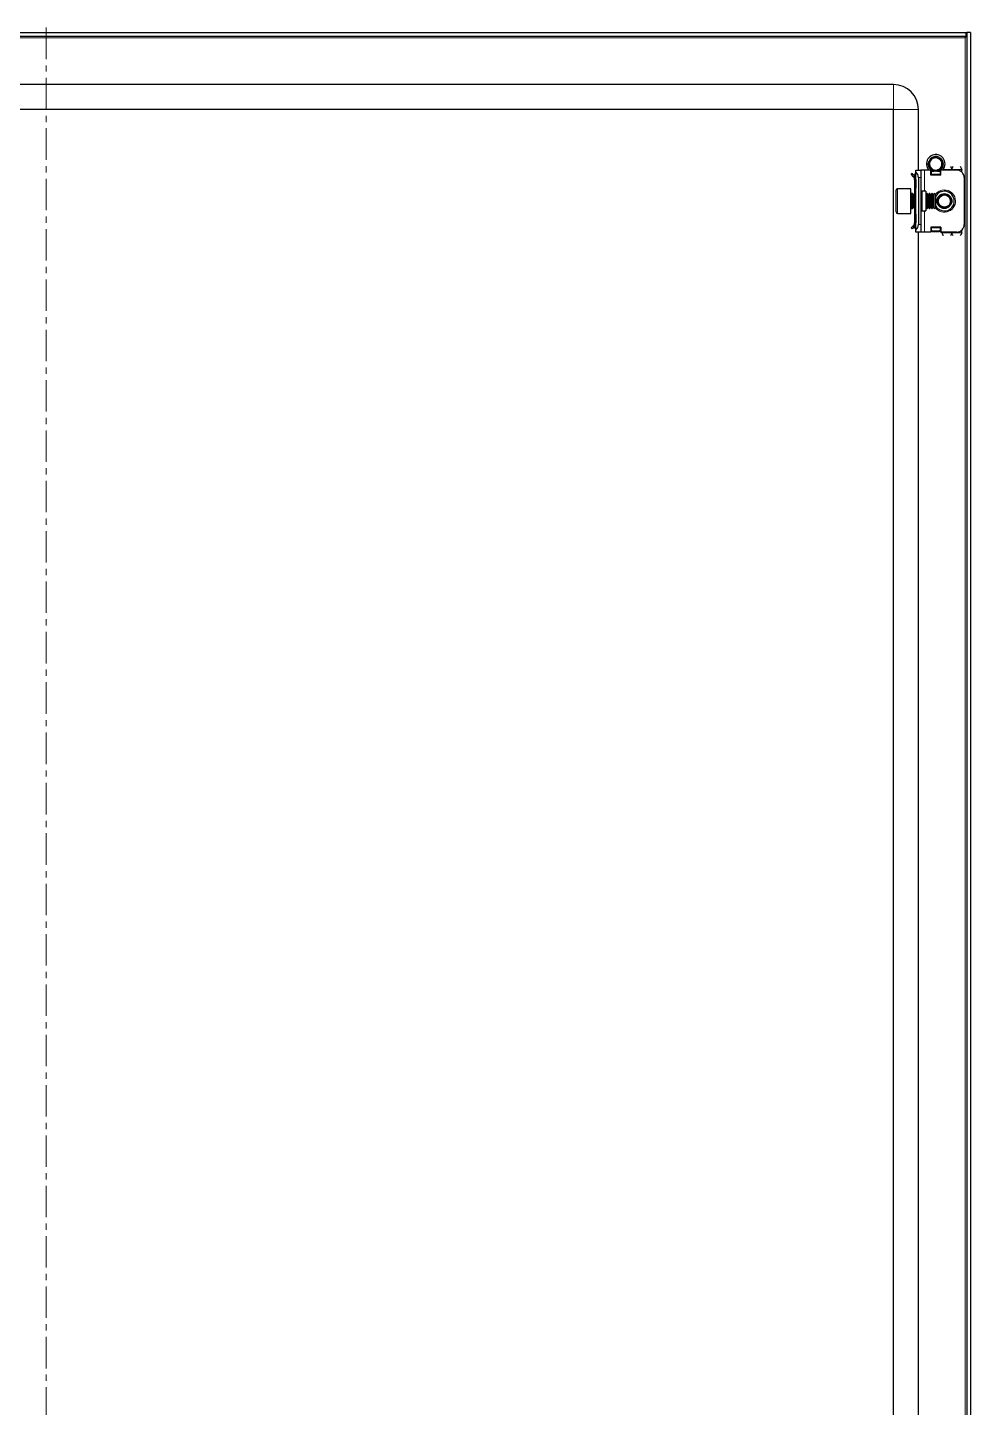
# Model space of a CAD drawing. Header units: millimetres. Extents: x -462 to 1373, y -390 to 999.
# Drawn here: x 992 to 1373, y 316 to 873 of the extents above; entities that cross this region are included whole.
import ezdxf

# ---------------------------------------------------------------- set-up
doc = ezdxf.new("R2010")
doc.units = ezdxf.units.MM
doc.linetypes.add('CENTERX2', pattern=[20.32, 12.7, -2.54, 2.54, -2.54])
doc.layers.add('FORMAT', color=7, linetype='Continuous')

msp = doc.modelspace()

# ---------------------------------------------------------------- linework, layer by layer
at = {"color": 7, "linetype": 'Continuous', "lineweight": 25}
for p, q in [((628.52, 870.6), (1371.12, 870.6)), ((628.52, 869.1), (1371.12, 869.1)), ((1370.96, 869.1), (1370.72, 868.5)), ((1371.12, 869.1), (1371.12, 870.6)), ((1372.82, 870.6), (1371.32, 870.6)), ((1371.32, 870.6), (1371.32, -290.4)), ((1372.82, 870.6), (1372.82, -290.4)), ((1341.82, 849.6), (657.82, 849.6)), ((1341.82, 839.6), (657.82, 839.6)), ((1341.82, -259.4), (1341.82, 839.6)), ((1351.82, 815.1), (1351.82, 839.6)), ((1355.9, 818.3), (1355.98, 818.54)), ((1355.95, 818.49), (1355.94, 818.45)), ((1356.61, 819.63), (1356.58, 819.6)), ((1356.63, 819.65), (1356.91, 819.92)), ((1356.74, 819.77), (1356.71, 819.74)), ((1357.2, 820.12), (1357.4, 820.24)), ((1357.37, 820.23), (1357.33, 820.2)), ((1357.37, 820.16), (1357.33, 820.2)), ((1357.37, 820.23), (1357.6, 820.31)), ((1357.55, 820.32), (1357.51, 820.3)), ((1357.75, 820.4), (1357.7, 820.38)), ((1357.75, 820.4), (1357.97, 820.47)), ((1357.94, 820.47), (1357.89, 820.45)), ((1358.13, 820.52), (1358.08, 820.51)), ((1359.02, 820.59), (1358.27, 820.52)), ((1360.51, 820.08), (1360.47, 820.1)), ((1360.68, 819.95), (1360.64, 819.98)), ((1360.84, 819.82), (1360.8, 819.85)), ((1360.98, 819.68), (1360.95, 819.71)), ((1360.98, 819.68), (1361.1, 819.55)), ((1361.09, 819.56), (1361.08, 819.58)), ((1361.11, 818.47), (1361.28, 818.06)), ((1349.26, 813.74), (1348.9, 813.39)), ((1349.88, 812.41), (1348.9, 813.39)), ((1350.23, 812.76), (1349.26, 813.74)), ((1350.32, 813.1), (1350.32, 812.71)), ((1350.61, 813.81), (1350.82, 814.01)), ((1350.82, 815.1), (1352.82, 815.1)), ((1350.82, 814.34), (1350.82, 815.1)), ((1350.82, 790.86), (1350.82, 814.34)), ((1352.82, 815.1), (1352.82, 812.1)), ((1354.32, 815.1), (1352.82, 815.1)), ((1356.82, 815.1), (1354.32, 815.1)), ((1355.82, 817.69), (1355.85, 817.95)), ((1355.82, 817.49), (1355.84, 817.73)), ((1355.82, 817.69), (1355.82, 817.64)), ((1355.82, 817.49), (1355.82, 817.44)), ((1355.83, 817.9), (1355.83, 817.85)), ((1355.83, 817.29), (1355.84, 817.24)), ((1355.86, 818.11), (1355.85, 818.06)), ((1355.86, 817.1), (1355.87, 817.05)), ((1355.9, 818.3), (1355.89, 818.26)), ((1355.9, 816.92), (1355.91, 816.87)), ((1355.95, 816.74), (1355.96, 816.69)), ((1356, 816.56), (1356.01, 816.55)), ((1356.59, 815.59), (1356.62, 815.56)), ((1356.73, 815.45), (1356.76, 815.42)), ((1356.82, 813.1), (1356.82, 815.1)), ((1357.07, 814.28), (1356.82, 814.43)), ((1360.82, 813.1), (1356.82, 813.1)), ((1356.88, 815.31), (1356.91, 815.28)), ((1357.04, 815.19), (1357.08, 815.16)), ((1357.07, 814.72), (1357.41, 814.96)), ((1357.57, 814.72), (1357.07, 814.37)), ((1357.07, 814.37), (1357.07, 814.72)), ((1357.07, 813.45), (1357.07, 814.37)), ((1357.07, 813.1), (1357.07, 813.45)), ((1357.21, 815.07), (1357.25, 815.04)), ((1357.39, 814.96), (1357.43, 814.94)), ((1357.57, 814.72), (1357.97, 814.72)), ((1357.92, 814.74), (1357.72, 814.84)), ((1357.74, 814.8), (1357.79, 814.78)), ((1357.92, 814.74), (1357.96, 814.72)), ((1358.1, 814.69), (1358.14, 814.68)), ((1359.27, 814.64), (1359.09, 814.61)), ((1359.42, 814.66), (1359.46, 814.67)), ((1359.8, 814.76), (1359.61, 814.72)), ((1359.66, 814.72), (1360.07, 814.72)), ((1360.57, 814.37), (1360.07, 814.72)), ((1360.36, 815.02), (1360.09, 814.9)), ((1360.16, 815.01), (1360.57, 814.72)), ((1360.57, 814.72), (1360.57, 814.37)), ((1360.57, 814.37), (1360.57, 813.45)), ((1360.57, 813.45), (1360.57, 813.1)), ((1360.82, 814.43), (1360.62, 814.31)), ((1360.62, 814.31), (1360.62, 813.1)), ((1360.82, 813.1), (1360.82, 815.1)), ((1367.32, 815.1), (1360.82, 815.1)), ((1361.09, 815.63), (1360.92, 815.51)), ((1361.06, 815.67), (1360.94, 815.48)), ((1361.59, 816.48), (1361.49, 816.3)), ((1361.6, 816.48), (1361.5, 816.3)), ((1361.65, 816.62), (1361.67, 816.66)), ((1361.71, 816.8), (1361.72, 816.85)), ((1361.81, 817.4), (1361.75, 817.09)), ((1361.76, 816.99), (1361.77, 817.04)), ((1361.79, 817.2), (1361.8, 817.25)), ((1361.81, 817.4), (1361.82, 817.45)), ((1361.82, 817.6), (1361.82, 817.6)), ((1369.32, 814.34), (1369.32, 815.35)), ((1348.82, 807.6), (1343.42, 807.6)), ((1348.82, 797.6), (1348.82, 807.6)), ((1349.88, 812.41), (1350.23, 812.76)), ((1350.32, 811.35), (1350.82, 811.35)), ((1350.32, 811.35), (1350.32, 807.85)), ((1350.82, 807.85), (1350.32, 807.85)), ((1350.32, 807.85), (1350.32, 805.6)), ((1350.82, 811.35), (1350.82, 807.85)), ((1351.82, 812.1), (1351.82, 793.1)), ((1352.82, 812.1), (1352.82, 793.1)), ((1370.32, 812.1), (1370.32, 793.1)), ((1342.82, 798.2), (1342.82, 807)), ((1349.43, 805.6), (1349.07, 805.6)), ((1349.82, 805.05), (1349.43, 805.6)), ((1349.43, 805.13), (1349.43, 805.6)), ((1349.43, 799.6), (1349.43, 805.13)), ((1350.21, 805.6), (1349.82, 805.05)), ((1349.82, 804.66), (1349.82, 805.05)), ((1349.82, 800.15), (1349.82, 804.66)), ((1350.43, 805.6), (1350.21, 805.6)), ((1350.21, 805.13), (1350.21, 805.6)), ((1350.21, 799.6), (1350.21, 805.13)), ((1350.82, 805.05), (1350.43, 805.6)), ((1350.43, 805.13), (1350.43, 805.6)), ((1350.43, 799.6), (1350.43, 805.13)), ((1354.82, 806.6), (1353.32, 806.6)), ((1354.82, 806.6), (1354.82, 798.6)), ((1355.21, 805.6), (1354.82, 805.05)), ((1355.43, 805.6), (1355.21, 805.6)), ((1355.21, 805.13), (1355.21, 805.6)), ((1355.21, 799.6), (1355.21, 805.13)), ((1355.82, 805.05), (1355.43, 805.6)), ((1355.43, 805.13), (1355.43, 805.6)), ((1355.43, 799.6), (1355.43, 805.13)), ((1356.21, 805.6), (1355.82, 805.05)), ((1355.82, 804.66), (1355.82, 805.05)), ((1355.82, 800.15), (1355.82, 804.66)), ((1356.43, 805.6), (1356.21, 805.6)), ((1356.21, 805.13), (1356.21, 805.6)), ((1356.21, 799.6), (1356.21, 805.13)), ((1356.82, 805.05), (1356.43, 805.6)), ((1356.43, 805.13), (1356.43, 805.6)), ((1356.43, 799.6), (1356.43, 805.13)), ((1357.21, 805.6), (1356.82, 805.05)), ((1356.82, 804.66), (1356.82, 805.05)), ((1356.82, 800.15), (1356.82, 804.66)), ((1357.43, 805.6), (1357.21, 805.6)), ((1357.21, 805.13), (1357.21, 805.6)), ((1357.21, 799.6), (1357.21, 805.13)), ((1357.82, 805.05), (1357.43, 805.6)), ((1357.43, 805.13), (1357.43, 805.6)), ((1357.43, 799.6), (1357.43, 805.13)), ((1358.21, 805.6), (1357.82, 805.05)), ((1357.82, 804.66), (1357.82, 805.05)), ((1357.82, 800.15), (1357.82, 804.66)), ((1358.26, 805.6), (1358.21, 805.6)), ((1358.21, 805.13), (1358.21, 805.6)), ((1358.21, 799.6), (1358.21, 805.13)), ((1358.82, 805.05), (1358.26, 805.6)), ((1358.26, 799.6), (1358.26, 805.6)), ((1358.82, 800.15), (1358.82, 805.05)), ((1343.42, 797.6), (1348.82, 797.6)), ((1349.07, 799.6), (1349.43, 799.6)), ((1349.43, 799.6), (1349.82, 800.15)), ((1349.82, 800.15), (1350.21, 799.6)), ((1350.21, 799.6), (1350.43, 799.6)), ((1350.32, 799.6), (1350.32, 797.35)), ((1350.32, 797.35), (1350.82, 797.35)), ((1350.32, 797.35), (1350.32, 793.85)), ((1350.43, 799.6), (1350.82, 800.15)), ((1350.82, 797.35), (1350.82, 793.85)), ((1353.32, 798.6), (1354.82, 798.6)), ((1354.82, 800.15), (1355.21, 799.6)), ((1355.21, 799.6), (1355.43, 799.6)), ((1355.43, 799.6), (1355.82, 800.15)), ((1355.82, 800.15), (1356.21, 799.6)), ((1356.21, 799.6), (1356.43, 799.6)), ((1356.43, 799.6), (1356.82, 800.15)), ((1356.82, 800.15), (1357.21, 799.6)), ((1357.21, 799.6), (1357.43, 799.6)), ((1357.43, 799.6), (1357.82, 800.15)), ((1357.82, 800.15), (1358.21, 799.6)), ((1358.21, 799.6), (1358.26, 799.6)), ((1358.26, 799.6), (1358.82, 800.15)), ((1349.88, 792.79), (1348.9, 791.81)), ((1349.26, 791.46), (1348.9, 791.81)), ((1350.23, 792.44), (1349.26, 791.46)), ((1349.88, 792.79), (1350.23, 792.44)), ((1350.32, 793.85), (1350.82, 793.85)), ((1350.32, 792.1), (1350.32, 792.56)), ((1350.82, 791.19), (1350.61, 791.39)), ((1350.82, 790.1), (1350.82, 790.86)), ((1352.82, 793.1), (1352.82, 790.1)), ((1360.82, 792.1), (1356.82, 792.1)), ((1356.82, 792.1), (1356.82, 790.1)), ((1357.07, 791.75), (1357.07, 792.1)), ((1357.07, 790.83), (1357.07, 791.75)), ((1357.07, 790.83), (1357.57, 790.48)), ((1357.07, 790.48), (1357.07, 790.83)), ((1360.07, 790.48), (1360.57, 790.83)), ((1360.57, 792.1), (1360.57, 791.75)), ((1360.57, 791.75), (1360.57, 790.83)), ((1360.57, 790.83), (1360.57, 790.48)), ((1360.62, 792.1), (1360.62, 790.22)), ((1360.82, 792.1), (1360.82, 790.1)), ((1369.32, 789.85), (1369.32, 790.86)), ((1352.82, 790.1), (1350.82, 790.1)), ((1351.82, 302.6), (1351.82, 790.1)), ((1354.32, 790.1), (1352.82, 790.1)), ((1356.82, 790.1), (1354.32, 790.1)), ((1357.57, 790.13), (1357.07, 790.48)), ((1360.07, 790.48), (1357.57, 790.48)), ((1357.57, 790.48), (1357.57, 790.13)), ((1360.07, 790.13), (1357.57, 790.13)), ((1360.07, 790.13), (1360.07, 790.48)), ((1360.57, 790.48), (1360.07, 790.13)), ((1360.62, 790.22), (1360.82, 790.22)), ((1367.32, 790.1), (1360.82, 790.1)), ((1361.32, 789.85), (1361.32, 790.1))]:
    msp.add_line(p, q, dxfattribs=at)
at = {"color": 8, "linetype": 'Continuous', "lineweight": 18}
for p, q in [((628.92, 868.5), (1370.72, 868.5)), ((1370.72, 868.5), (1370.72, -288.3)), ((1341.82, 839.6), (1341.82, 849.6)), ((1341.82, 839.6), (1351.82, 839.6)), ((1350.82, 813.1), (1350.32, 813.1)), ((1350.82, 813.6), (1350.61, 813.81)), ((1354.32, 815.1), (1354.32, 806.6)), ((1360.57, 813.45), (1357.07, 813.45)), ((1361.82, 815.35), (1365.32, 815.35)), ((1369.32, 815.35), (1365.32, 815.35)), ((1343.42, 807.6), (1343.42, 797.6)), ((1352.82, 812.1), (1351.82, 812.1)), ((1349.07, 805.6), (1349.07, 800.98)), ((1353.32, 806.6), (1353.32, 798.6)), ((1349.07, 800.98), (1349.07, 799.6)), ((1354.32, 798.6), (1354.32, 790.1)), ((1350.82, 792.1), (1350.32, 792.1)), ((1350.82, 791.6), (1350.61, 791.39)), ((1351.82, 793.1), (1352.82, 793.1)), ((1357.07, 791.75), (1360.57, 791.75)), ((1365.32, 789.85), (1361.32, 789.85)), ((1369.32, 789.85), (1365.32, 789.85))]:
    msp.add_line(p, q, dxfattribs=at)
at = {"color": 7, "linetype": 'Continuous', "lineweight": 25}
for radius in [3, 2.76, 2.45]:
    msp.add_circle((1362.32, 802.6), radius, dxfattribs=at)
for centre, radius, start, end in [((1341.82, 839.6), 10, 0, 90), ((1358.82, 817.6), 3.75, 0, 221.8103), ((1358.82, 817.6), 2.5, 108.5944, 168.5944), ((1358.82, 817.6), 2.5, 75.8881, 108.5944), ((1358.82, 817.6), 3, 59.9286, 86.2193), ((1358.82, 817.6), 3, 360, 40.7437), ((1351.32, 813.1), 1, 135, 180), ((1348.82, 812.1), 3, 360, 48.1897), ((1358.82, 817.6), 2.5, 168.5944, 228.5944), ((1358.82, 817.6), 2.5, 228.5944, 288.5944), ((1358.82, 817.6), 2.5, 288.5944, 348.5944), ((1358.82, 817.6), 2.5, 348.5944, 10.5165), ((1358.82, 817.6), 3.75, 318.1897, 0), ((1367.32, 812.1), 3, 360, 90), ((1343.42, 807), 0.6, 90, 180), ((1349.07, 805.85), 0.25, 180, 270), ((1353.32, 807.1), 0.5, 180, 270), ((1362.32, 802.6), 4, 270, 151.045), ((1343.42, 798.2), 0.6, 180, 270), ((1349.07, 799.35), 0.25, 90, 180), ((1353.32, 798.1), 0.5, 90, 180), ((1362.32, 802.6), 4, 208.955, 270), ((1351.32, 792.1), 1, 180, 225), ((1348.82, 793.1), 3, 311.8103, 360), ((1367.32, 793.1), 3, 270, 360)]:
    msp.add_arc(centre, radius, start, end, dxfattribs=at)
at = {"color": 8, "linetype": 'Continuous', "lineweight": 18}
for start, end in [(215.4622, 90), (90, 144.5378)]:
    msp.add_arc((1362.32, 802.6), 4.5, start, end, dxfattribs=at)
at = {"color": 7, "linetype": 'Continuous', "lineweight": 25}
msp.add_open_spline([(1370.72, 868.5), (1370.75, 868.58), (1370.82, 868.74), (1370.92, 868.93), (1371.02, 869.07), (1371.09, 869.09), (1371.12, 869.1)], degree=3, dxfattribs=at)
for points, knots in [([(1371.32, 870.6), (1371.31, 870.42), (1371.28, 870.06), (1371.2, 869.68), (1371.12, 869.49), (1371.12, 869.48)], [0, 0, 0, 0, 0.48755, 0.9750699, 1, 1, 1, 1]), ([(1355.95, 818.49), (1355.98, 818.49), (1356.04, 818.49), (1356.13, 818.47), (1356.2, 818.43), (1356.26, 818.38), (1356.32, 818.33), (1356.35, 818.26), (1356.38, 818.22), (1356.38, 818.19), (1356.38, 818.19)], [0, 0, 0, 0, 0.159812, 0.318711, 0.470648, 0.614013, 0.748131, 0.873387, 0.991083, 1, 1, 1, 1]), ([(1357.36, 820.15), (1357.28, 820.1), (1356.93, 819.87), (1356.44, 819.37), (1356.22, 818.81), (1356.12, 818.57)], [0, 0, 0, 0, 0.128781, 0.613629, 1, 1, 1, 1]), ([(1356.12, 818.57), (1356.12, 818.57), (1356.15, 818.56), (1356.2, 818.53), (1356.27, 818.48), (1356.31, 818.43), (1356.35, 818.35), (1356.38, 818.25), (1356.38, 818.15), (1356.37, 818.1), (1356.37, 818.09)], [0, 0, 0, 0, 0.022761, 0.192243, 0.346896, 0.477535, 0.588677, 0.783334, 0.968624, 1, 1, 1, 1]), ([(1356.39, 818.17), (1356.38, 818.2), (1356.37, 818.26), (1356.33, 818.35), (1356.28, 818.42), (1356.22, 818.49), (1356.17, 818.54), (1356.13, 818.56), (1356.12, 818.57)], [0, 0, 0, 0, 0.182737, 0.363423, 0.543947, 0.724373, 0.904747, 1, 1, 1, 1]), ([(1358.02, 819.97), (1358.01, 819.97), (1357.96, 819.95), (1357.88, 819.94), (1357.79, 819.94), (1357.7, 819.95), (1357.61, 819.98), (1357.53, 820.01), (1357.45, 820.06), (1357.39, 820.11), (1357.37, 820.14), (1357.36, 820.15)], [0, 0, 0, 0, 0.0429601, 0.1733, 0.2742626, 0.4010814, 0.5277159, 0.6542588, 0.7807587, 0.9368521, 1, 1, 1, 1]), ([(1357.37, 820.23), (1357.4, 820.21), (1357.46, 820.17), (1357.53, 820.1), (1357.57, 820.04), (1357.59, 820), (1357.59, 819.99)], [0, 0, 0, 0, 0.319514, 0.608493, 0.891527, 1, 1, 1, 1]), ([(1357.66, 819.96), (1357.66, 819.96), (1357.66, 820), (1357.65, 820.07), (1357.62, 820.16), (1357.57, 820.24), (1357.53, 820.28), (1357.51, 820.3)], [0, 0, 0, 0, 0.00279, 0.269575, 0.536371, 0.765499, 1, 1, 1, 1]), ([(1357.55, 820.32), (1357.58, 820.3), (1357.64, 820.26), (1357.7, 820.18), (1357.74, 820.1), (1357.77, 820.02), (1357.77, 819.97), (1357.77, 819.94)], [0, 0, 0, 0, 0.234253, 0.442787, 0.646465, 0.841043, 1, 1, 1, 1]), ([(1357.81, 819.94), (1357.81, 819.97), (1357.82, 820.03), (1357.81, 820.13), (1357.79, 820.22), (1357.75, 820.31), (1357.72, 820.36), (1357.7, 820.38)], [0, 0, 0, 0, 0.181695, 0.396783, 0.61186, 0.803681, 1, 1, 1, 1]), ([(1357.75, 820.4), (1357.77, 820.38), (1357.82, 820.33), (1357.87, 820.25), (1357.9, 820.16), (1357.92, 820.08), (1357.92, 820.01), (1357.91, 819.96), (1357.91, 819.95)], [0, 0, 0, 0, 0.208724, 0.39105, 0.568219, 0.73683, 0.894853, 1, 1, 1, 1]), ([(1357.93, 819.95), (1357.93, 819.96), (1357.95, 820), (1357.96, 820.07), (1357.97, 820.17), (1357.96, 820.27), (1357.94, 820.37), (1357.91, 820.42), (1357.89, 820.45)], [0, 0, 0, 0, 0.0433877, 0.2328804, 0.4222739, 0.6116319, 0.8032794, 1, 1, 1, 1]), ([(1357.94, 820.47), (1357.96, 820.44), (1358, 820.39), (1358.04, 820.3), (1358.06, 820.22), (1358.06, 820.13), (1358.05, 820.06), (1358.03, 820), (1358.02, 819.98), (1358.01, 819.97)], [0, 0, 0, 0, 0.1984834, 0.3677124, 0.531083, 0.6857782, 0.8305034, 0.9651518, 1, 1, 1, 1]), ([(1358.27, 820.52), (1358.28, 820.51), (1358.3, 820.46), (1358.32, 820.39), (1358.32, 820.3), (1358.3, 820.23), (1358.26, 820.15), (1358.2, 820.07), (1358.11, 820), (1358.05, 819.98), (1358.02, 819.97)], [0, 0, 0, 0, 0.098631, 0.238541, 0.378532, 0.49895, 0.601027, 0.777401, 0.9101, 1, 1, 1, 1]), ([(1358.04, 819.99), (1358.05, 820.01), (1358.08, 820.06), (1358.11, 820.15), (1358.13, 820.25), (1358.13, 820.37), (1358.1, 820.46), (1358.08, 820.51)], [0, 0, 0, 0, 0.13286, 0.29106, 0.491007, 0.69089, 1, 1, 1, 1]), ([(1358.13, 820.52), (1358.14, 820.49), (1358.17, 820.44), (1358.2, 820.36), (1358.2, 820.27), (1358.2, 820.2), (1358.17, 820.1), (1358.13, 820.04), (1358.1, 820.01)], [0, 0, 0, 0, 0.16279, 0.324686, 0.479688, 0.626058, 0.76302, 1, 1, 1, 1]), ([(1358.12, 820.02), (1358.13, 820.02), (1358.16, 820.05), (1358.19, 820.11), (1358.23, 820.19), (1358.26, 820.28), (1358.28, 820.37), (1358.28, 820.46), (1358.27, 820.5), (1358.27, 820.52)], [0, 0, 0, 0, 0.036757, 0.196192, 0.355485, 0.51469, 0.719746, 0.882005, 1, 1, 1, 1]), ([(1359.43, 820.02), (1359.71, 819.97), (1360.01, 819.92), (1360.28, 819.79), (1360.28, 819.79)], [0, 0, 0, 0, 0.9656715, 1, 1, 1, 1]), ([(1359.43, 820.02), (1359.52, 819.99), (1359.66, 819.93), (1359.79, 819.86), (1359.83, 819.83)], [0, 0, 0, 0, 0.681733, 1, 1, 1, 1]), ([(1359.83, 819.83), (1359.9, 819.8), (1360.22, 819.64), (1360.73, 819.22), (1360.98, 818.72), (1361.11, 818.47)], [0, 0, 0, 0, 0.130652, 0.560007, 1, 1, 1, 1]), ([(1360.28, 819.79), (1360.28, 819.8), (1360.27, 819.85), (1360.26, 819.92), (1360.26, 820.01), (1360.28, 820.11), (1360.31, 820.17), (1360.32, 820.2)], [0, 0, 0, 0, 0.113604, 0.31095, 0.508229, 0.75166, 1, 1, 1, 1]), ([(1360.34, 820.19), (1360.34, 820.15), (1360.34, 820.08), (1360.31, 819.98), (1360.28, 819.92), (1360.27, 819.9), (1360.27, 819.9)], [0, 0, 0, 0, 0.3571393, 0.6809788, 0.9981828, 1, 1, 1, 1]), ([(1360.28, 819.81), (1360.3, 819.83), (1360.35, 819.87), (1360.4, 819.94), (1360.45, 820.02), (1360.46, 820.07), (1360.47, 820.1)], [0, 0, 0, 0, 0.2282538, 0.5103507, 0.7523188, 1, 1, 1, 1]), ([(1360.89, 819.38), (1360.87, 819.38), (1360.83, 819.37), (1360.74, 819.36), (1360.64, 819.37), (1360.55, 819.41), (1360.47, 819.46), (1360.39, 819.55), (1360.32, 819.66), (1360.29, 819.75), (1360.28, 819.79)], [0, 0, 0, 0, 0.073646, 0.169563, 0.351373, 0.438893, 0.519676, 0.682906, 0.8512, 1, 1, 1, 1]), ([(1360.51, 820.08), (1360.51, 820.04), (1360.5, 819.97), (1360.47, 819.88), (1360.42, 819.8), (1360.37, 819.74), (1360.33, 819.71), (1360.31, 819.7)], [0, 0, 0, 0, 0.240212, 0.454711, 0.664287, 0.864517, 1, 1, 1, 1]), ([(1360.33, 819.66), (1360.35, 819.67), (1360.41, 819.7), (1360.49, 819.76), (1360.55, 819.82), (1360.61, 819.9), (1360.63, 819.96), (1360.64, 819.98)], [0, 0, 0, 0, 0.172104, 0.391099, 0.610089, 0.802801, 1, 1, 1, 1]), ([(1360.68, 819.95), (1360.67, 819.92), (1360.66, 819.85), (1360.61, 819.76), (1360.56, 819.69), (1360.5, 819.64), (1360.44, 819.6), (1360.39, 819.59), (1360.37, 819.58)], [0, 0, 0, 0, 0.209239, 0.392702, 0.571062, 0.740844, 0.899958, 1, 1, 1, 1]), ([(1360.39, 819.56), (1360.4, 819.56), (1360.44, 819.57), (1360.52, 819.59), (1360.61, 819.64), (1360.68, 819.7), (1360.75, 819.77), (1360.78, 819.82), (1360.8, 819.85)], [0, 0, 0, 0, 0.0505, 0.241124, 0.431653, 0.622154, 0.808692, 1, 1, 1, 1]), ([(1360.84, 819.82), (1360.82, 819.79), (1360.8, 819.72), (1360.75, 819.65), (1360.69, 819.58), (1360.62, 819.54), (1360.54, 819.51), (1360.49, 819.49), (1360.45, 819.49), (1360.45, 819.49)], [0, 0, 0, 0, 0.198035, 0.367663, 0.531495, 0.686664, 0.831818, 0.981917, 1, 1, 1, 1]), ([(1360.46, 819.48), (1360.47, 819.48), (1360.5, 819.48), (1360.57, 819.49), (1360.66, 819.51), (1360.74, 819.54), (1360.81, 819.58), (1360.89, 819.64), (1360.93, 819.69), (1360.95, 819.71)], [0, 0, 0, 0, 0.018281, 0.175639, 0.332896, 0.490097, 0.647274, 0.821632, 1, 1, 1, 1]), ([(1360.98, 819.68), (1360.96, 819.66), (1360.94, 819.6), (1360.88, 819.54), (1360.81, 819.49), (1360.74, 819.45), (1360.66, 819.43), (1360.59, 819.42), (1360.54, 819.43), (1360.51, 819.44)], [0, 0, 0, 0, 0.159446, 0.318034, 0.469983, 0.61348, 0.747649, 0.872856, 1, 1, 1, 1]), ([(1360.53, 819.43), (1360.56, 819.42), (1360.62, 819.41), (1360.7, 819.41), (1360.78, 819.42), (1360.86, 819.44), (1360.97, 819.49), (1361.04, 819.54), (1361.08, 819.58)], [0, 0, 0, 0, 0.149407, 0.278563, 0.407661, 0.536722, 0.727045, 1, 1, 1, 1]), ([(1361.09, 819.56), (1361.08, 819.53), (1361.04, 819.49), (1360.98, 819.43), (1360.92, 819.4), (1360.89, 819.38), (1360.89, 819.38)], [0, 0, 0, 0, 0.315056, 0.630194, 0.945514, 1, 1, 1, 1]), ([(1360.89, 819.38), (1360.91, 819.36), (1361.16, 819.14), (1361.5, 818.68), (1361.75, 818.07), (1361.8, 817.72), (1361.82, 817.6)], [0, 0, 0, 0, 0.050685, 0.485619, 0.826643, 1, 1, 1, 1]), ([(1355.82, 817.69), (1355.85, 817.71), (1355.91, 817.74), (1356.01, 817.76), (1356.1, 817.77), (1356.15, 817.76), (1356.17, 817.76)], [0, 0, 0, 0, 0.293779, 0.558982, 0.818494, 1, 1, 1, 1]), ([(1356.04, 817.67), (1356.03, 817.67), (1355.98, 817.68), (1355.9, 817.67), (1355.85, 817.65), (1355.82, 817.64)], [0, 0, 0, 0, 0.236131, 0.613435, 1, 1, 1, 1]), ([(1356.59, 815.59), (1356.47, 815.74), (1356.19, 816.09), (1355.9, 816.75), (1355.85, 817.26), (1355.82, 817.51)], [0, 0, 0, 0, 0.274163, 0.639603, 1, 1, 1, 1]), ([(1355.83, 817.9), (1355.87, 817.91), (1355.93, 817.94), (1356.03, 817.95), (1356.12, 817.95), (1356.2, 817.93), (1356.26, 817.91), (1356.28, 817.89), (1356.28, 817.89)], [0, 0, 0, 0, 0.227908, 0.430276, 0.627707, 0.816134, 0.99284, 1, 1, 1, 1]), ([(1356.21, 817.8), (1356.21, 817.8), (1356.17, 817.83), (1356.1, 817.85), (1356.01, 817.87), (1355.92, 817.87), (1355.86, 817.86), (1355.83, 817.85)], [0, 0, 0, 0, 0.050156, 0.304513, 0.55888, 0.776903, 1, 1, 1, 1]), ([(1355.93, 816.86), (1355.91, 816.9), (1355.85, 817.05), (1355.84, 817.21), (1355.83, 817.33)], [0, 0, 0, 0, 0.28291, 1, 1, 1, 1]), ([(1356.3, 817.92), (1356.27, 817.94), (1356.22, 817.98), (1356.13, 818.02), (1356.04, 818.05), (1355.94, 818.06), (1355.88, 818.06), (1355.85, 818.06)], [0, 0, 0, 0, 0.19243, 0.403622, 0.614801, 0.805152, 1, 1, 1, 1]), ([(1355.86, 818.11), (1355.9, 818.11), (1355.96, 818.13), (1356.06, 818.13), (1356.15, 818.12), (1356.22, 818.09), (1356.29, 818.05), (1356.32, 818.02), (1356.34, 818)], [0, 0, 0, 0, 0.205811, 0.38496, 0.558827, 0.724121, 0.878934, 1, 1, 1, 1]), ([(1356.32, 818.05), (1356.3, 818.07), (1356.26, 818.12), (1356.18, 818.18), (1356.09, 818.22), (1355.99, 818.25), (1355.93, 818.26), (1355.89, 818.26)], [0, 0, 0, 0, 0.183111, 0.381533, 0.579913, 0.787111, 1, 1, 1, 1]), ([(1355.9, 818.3), (1355.94, 818.31), (1356, 818.32), (1356.1, 818.3), (1356.18, 818.28), (1356.25, 818.24), (1356.31, 818.19), (1356.34, 818.15), (1356.35, 818.13)], [0, 0, 0, 0, 0.207037, 0.38272, 0.55212, 0.712365, 0.86221, 1, 1, 1, 1]), ([(1356.36, 818.14), (1356.35, 818.16), (1356.33, 818.2), (1356.27, 818.27), (1356.2, 818.34), (1356.12, 818.39), (1356.03, 818.43), (1355.97, 818.44), (1355.94, 818.45)], [0, 0, 0, 0, 0.112687, 0.266978, 0.464332, 0.661607, 0.829157, 1, 1, 1, 1]), ([(1356.13, 816.3), (1356.11, 816.33), (1356.02, 816.47), (1355.97, 816.63), (1355.94, 816.76)], [0, 0, 0, 0, 0.192577, 1, 1, 1, 1]), ([(1356.37, 818.09), (1356.36, 818.07), (1356.34, 817.99), (1356.29, 817.89), (1356.22, 817.8), (1356.15, 817.74), (1356.08, 817.69), (1356.03, 817.66), (1355.99, 817.64), (1355.98, 817.64)], [0, 0, 0, 0, 0.125166, 0.336769, 0.488675, 0.640371, 0.791962, 0.943503, 1, 1, 1, 1]), ([(1355.98, 817.64), (1355.99, 817.57), (1356, 817.17), (1356.18, 816.5), (1356.55, 816.03), (1356.72, 815.8)], [0, 0, 0, 0, 0.108003, 0.585763, 1, 1, 1, 1]), ([(1356.51, 815.72), (1356.47, 815.76), (1356.33, 815.89), (1356.24, 816.07), (1356.17, 816.19)], [0, 0, 0, 0, 0.288707, 1, 1, 1, 1]), ([(1356.59, 815.59), (1356.61, 815.61), (1356.64, 815.66), (1356.71, 815.72), (1356.78, 815.76), (1356.85, 815.79), (1356.92, 815.81), (1356.99, 815.81), (1357.02, 815.8), (1357.04, 815.79)], [0, 0, 0, 0, 0.169226, 0.337427, 0.497935, 0.649179, 0.790582, 0.922688, 1, 1, 1, 1]), ([(1357.19, 815.74), (1357.17, 815.75), (1357.13, 815.76), (1357.03, 815.76), (1356.91, 815.74), (1356.8, 815.7), (1356.71, 815.64), (1356.65, 815.59), (1356.62, 815.56)], [0, 0, 0, 0, 0.0626043, 0.195119, 0.4619789, 0.6215739, 0.781143, 1, 1, 1, 1]), ([(1356.72, 815.8), (1356.72, 815.81), (1356.75, 815.82), (1356.8, 815.84), (1356.89, 815.85), (1356.99, 815.83), (1357.09, 815.78), (1357.14, 815.74), (1357.17, 815.73)], [0, 0, 0, 0, 0.0458661, 0.2307436, 0.3874614, 0.6582461, 0.861978, 1, 1, 1, 1]), ([(1357.08, 815.79), (1357.05, 815.8), (1356.99, 815.82), (1356.9, 815.83), (1356.8, 815.82), (1356.75, 815.81), (1356.72, 815.8)], [0, 0, 0, 0, 0.2517951, 0.502165, 0.752314, 1, 1, 1, 1]), ([(1356.73, 815.45), (1356.74, 815.48), (1356.77, 815.54), (1356.83, 815.61), (1356.89, 815.67), (1356.97, 815.71), (1357.05, 815.74), (1357.11, 815.74), (1357.15, 815.74)], [0, 0, 0, 0, 0.194636, 0.358964, 0.517123, 0.666522, 0.806184, 1, 1, 1, 1]), ([(1357.18, 815.68), (1357.14, 815.67), (1357.08, 815.66), (1356.98, 815.62), (1356.9, 815.57), (1356.82, 815.5), (1356.78, 815.45), (1356.76, 815.42)], [0, 0, 0, 0, 0.190996, 0.383798, 0.576553, 0.78528, 1, 1, 1, 1]), ([(1356.88, 815.31), (1356.89, 815.35), (1356.91, 815.41), (1356.96, 815.5), (1357.01, 815.56), (1357.08, 815.61), (1357.14, 815.65), (1357.17, 815.65), (1357.19, 815.65)], [0, 0, 0, 0, 0.219212, 0.409339, 0.593597, 0.768568, 0.932394, 1, 1, 1, 1]), ([(1357.28, 815.59), (1357.27, 815.59), (1357.24, 815.59), (1357.18, 815.56), (1357.09, 815.5), (1357.02, 815.44), (1356.96, 815.37), (1356.93, 815.31), (1356.91, 815.28)], [0, 0, 0, 0, 0.002693, 0.20821, 0.413641, 0.619057, 0.807274, 1, 1, 1, 1]), ([(1357.04, 815.19), (1357.04, 815.22), (1357.06, 815.29), (1357.1, 815.38), (1357.15, 815.45), (1357.21, 815.51), (1357.25, 815.55), (1357.29, 815.56), (1357.29, 815.57)], [0, 0, 0, 0, 0.222831, 0.420099, 0.612409, 0.79585, 0.967895, 1, 1, 1, 1]), ([(1357.34, 815.47), (1357.32, 815.46), (1357.28, 815.44), (1357.22, 815.39), (1357.16, 815.32), (1357.11, 815.24), (1357.09, 815.18), (1357.08, 815.16)], [0, 0, 0, 0, 0.084965, 0.329338, 0.573716, 0.784411, 1, 1, 1, 1]), ([(1357.17, 815.73), (1357.17, 815.72), (1357.21, 815.68), (1357.26, 815.62), (1357.31, 815.54), (1357.34, 815.45), (1357.37, 815.36), (1357.37, 815.31), (1357.37, 815.28)], [0, 0, 0, 0, 0.066273, 0.267344, 0.423096, 0.618734, 0.814089, 1, 1, 1, 1]), ([(1357.21, 815.07), (1357.21, 815.1), (1357.22, 815.17), (1357.25, 815.27), (1357.29, 815.35), (1357.33, 815.4), (1357.35, 815.42), (1357.35, 815.42)], [0, 0, 0, 0, 0.275174, 0.522846, 0.765225, 0.99702, 1, 1, 1, 1]), ([(1357.37, 815.28), (1357.35, 815.26), (1357.31, 815.21), (1357.27, 815.13), (1357.26, 815.07), (1357.25, 815.04)], [0, 0, 0, 0, 0.3515094, 0.6718605, 1, 1, 1, 1]), ([(1357.37, 815.28), (1357.43, 815.25), (1357.76, 815.07), (1358.43, 814.89), (1359.05, 814.93), (1359.35, 815), (1359.35, 815)], [0, 0, 0, 0, 0.102158, 0.551599, 0.99962, 1, 1, 1, 1]), ([(1357.45, 815.26), (1357.45, 815.25), (1357.45, 815.22), (1357.44, 815.15), (1357.42, 815.06), (1357.39, 815), (1357.37, 814.97)], [0, 0, 0, 0, 0.058255, 0.305509, 0.64716, 1, 1, 1, 1]), ([(1359.42, 814.66), (1359.39, 814.65), (1359.07, 814.59), (1358.43, 814.58), (1357.77, 814.77), (1357.43, 814.94), (1357.37, 814.97)], [0, 0, 0, 0, 0.044285, 0.46488, 0.894202, 1, 1, 1, 1]), ([(1357.39, 814.96), (1357.39, 815), (1357.39, 815.07), (1357.41, 815.16), (1357.43, 815.22), (1357.45, 815.24)], [0, 0, 0, 0, 0.3714319, 0.710618, 1, 1, 1, 1]), ([(1358.3, 814.66), (1358.26, 814.66), (1358.11, 814.67), (1357.98, 814.72), (1357.88, 814.75)], [0, 0, 0, 0, 0.317385, 1, 1, 1, 1]), ([(1358.98, 814.63), (1358.92, 814.62), (1358.75, 814.59), (1358.58, 814.61), (1358.48, 814.62)], [0, 0, 0, 0, 0.399625, 1, 1, 1, 1]), ([(1359.35, 815), (1359.36, 815.01), (1359.38, 815.06), (1359.44, 815.14), (1359.53, 815.2), (1359.59, 815.22), (1359.62, 815.23)], [0, 0, 0, 0, 0.153621, 0.528305, 0.811762, 1, 1, 1, 1]), ([(1359.49, 815.17), (1359.47, 815.15), (1359.42, 815.11), (1359.38, 815.05), (1359.36, 815.01), (1359.35, 815)], [0, 0, 0, 0, 0.41332, 0.833507, 1, 1, 1, 1]), ([(1359.42, 814.66), (1359.41, 814.69), (1359.38, 814.74), (1359.37, 814.82), (1359.36, 814.91), (1359.38, 814.98), (1359.41, 815.07), (1359.46, 815.13), (1359.49, 815.16)], [0, 0, 0, 0, 0.162579, 0.32416, 0.478216, 0.623372, 0.759205, 1, 1, 1, 1]), ([(1359.53, 815.16), (1359.53, 815.16), (1359.49, 815.12), (1359.46, 815.03), (1359.44, 814.92), (1359.43, 814.83), (1359.44, 814.75), (1359.45, 814.7), (1359.46, 814.67)], [0, 0, 0, 0, 0.001313, 0.309582, 0.493731, 0.677835, 0.837663, 1, 1, 1, 1]), ([(1359.6, 814.7), (1359.58, 814.73), (1359.55, 814.79), (1359.52, 814.88), (1359.5, 814.96), (1359.51, 815.04), (1359.53, 815.12), (1359.55, 815.17), (1359.57, 815.2), (1359.58, 815.21)], [0, 0, 0, 0, 0.195461, 0.359649, 0.517607, 0.666788, 0.806268, 0.936243, 1, 1, 1, 1]), ([(1359.64, 815.22), (1359.63, 815.19), (1359.61, 815.14), (1359.59, 815.05), (1359.59, 814.96), (1359.6, 814.85), (1359.63, 814.77), (1359.65, 814.72)], [0, 0, 0, 0, 0.147065, 0.321231, 0.495346, 0.669443, 1, 1, 1, 1]), ([(1359.6, 814.7), (1359.61, 814.71), (1359.63, 814.71), (1359.64, 814.72), (1359.65, 814.72)], [0, 0, 0, 0, 0.4789775, 1, 1, 1, 1]), ([(1359.62, 815.23), (1359.63, 815.23), (1359.68, 815.25), (1359.76, 815.26), (1359.85, 815.26), (1359.92, 815.25), (1359.97, 815.24), (1359.98, 815.24)], [0, 0, 0, 0, 0.099011, 0.388276, 0.61301, 0.895384, 1, 1, 1, 1]), ([(1359.8, 814.76), (1359.77, 814.79), (1359.73, 814.84), (1359.68, 814.93), (1359.65, 815.01), (1359.65, 815.09), (1359.65, 815.16), (1359.66, 815.2), (1359.67, 815.22)], [0, 0, 0, 0, 0.213002, 0.396975, 0.575181, 0.744364, 0.902779, 1, 1, 1, 1]), ([(1359.77, 815.26), (1359.77, 815.26), (1359.75, 815.22), (1359.74, 815.15), (1359.74, 815.05), (1359.76, 814.95), (1359.79, 814.86), (1359.82, 814.81), (1359.84, 814.78)], [0, 0, 0, 0, 0.019058, 0.219488, 0.419831, 0.620151, 0.807785, 1, 1, 1, 1]), ([(1359.99, 814.84), (1359.96, 814.86), (1359.91, 814.91), (1359.85, 814.99), (1359.81, 815.07), (1359.79, 815.15), (1359.79, 815.22), (1359.79, 815.25), (1359.8, 815.26)], [0, 0, 0, 0, 0.218347, 0.41099, 0.598711, 0.777744, 0.945667, 1, 1, 1, 1]), ([(1359.99, 814.84), (1359.97, 814.83), (1359.91, 814.8), (1359.84, 814.79), (1359.79, 814.78)], [0, 0, 0, 0, 0.301025, 1, 1, 1, 1]), ([(1359.8, 814.76), (1359.8, 814.77), (1359.82, 814.77), (1359.83, 814.78), (1359.84, 814.78)], [0, 0, 0, 0, 0.4765794, 1, 1, 1, 1]), ([(1359.9, 815.25), (1359.9, 815.24), (1359.89, 815.18), (1359.91, 815.1), (1359.93, 815.01), (1359.98, 814.93), (1360.01, 814.88), (1360.03, 814.86)], [0, 0, 0, 0, 0.114393, 0.350182, 0.585971, 0.790611, 1, 1, 1, 1]), ([(1360.18, 814.93), (1360.15, 814.95), (1360.09, 814.99), (1360.02, 815.06), (1359.98, 815.14), (1359.95, 815.2), (1359.95, 815.24), (1359.94, 815.25)], [0, 0, 0, 0, 0.260762, 0.494805, 0.723794, 0.94279, 1, 1, 1, 1]), ([(1359.98, 815.24), (1360.04, 815.28), (1360.36, 815.46), (1360.86, 815.93), (1361.17, 816.51), (1361.25, 816.85), (1361.27, 816.91)], [0, 0, 0, 0, 0.104785, 0.513079, 0.918136, 1, 1, 1, 1]), ([(1359.99, 814.84), (1360, 814.84), (1360.01, 814.85), (1360.03, 814.85), (1360.03, 814.86)], [0, 0, 0, 0, 0.476486, 1, 1, 1, 1]), ([(1360, 815.28), (1360.01, 815.28), (1360.05, 815.27), (1360.12, 815.24), (1360.19, 815.19), (1360.28, 815.12), (1360.32, 815.05), (1360.34, 815.02)], [0, 0, 0, 0, 0.084477, 0.253367, 0.470159, 0.686909, 1, 1, 1, 1]), ([(1360.06, 815.23), (1360.07, 815.21), (1360.08, 815.16), (1360.11, 815.09), (1360.16, 815.01), (1360.2, 814.97), (1360.22, 814.95)], [0, 0, 0, 0, 0.154183, 0.462567, 0.728091, 1, 1, 1, 1]), ([(1360.36, 815.02), (1360.32, 815.04), (1360.26, 815.08), (1360.19, 815.15), (1360.16, 815.2), (1360.14, 815.22)], [0, 0, 0, 0, 0.362858, 0.693435, 1, 1, 1, 1]), ([(1360.18, 814.93), (1360.18, 814.93), (1360.2, 814.94), (1360.21, 814.94), (1360.22, 814.95)], [0, 0, 0, 0, 0.477867, 1, 1, 1, 1]), ([(1361.65, 816.62), (1361.45, 816.2), (1361.13, 815.55), (1360.54, 815.15), (1360.34, 815.02)], [0, 0, 0, 0, 0.657042, 1, 1, 1, 1]), ([(1360.52, 815.13), (1360.51, 815.12), (1360.46, 815.09), (1360.41, 815.07), (1360.36, 815.05)], [0, 0, 0, 0, 0.2307506, 1, 1, 1, 1]), ([(1360.36, 815.02), (1360.36, 815.03), (1360.38, 815.04), (1360.39, 815.05), (1360.4, 815.05)], [0, 0, 0, 0, 0.480194, 1, 1, 1, 1]), ([(1360.52, 815.13), (1360.53, 815.14), (1360.54, 815.15), (1360.56, 815.16), (1360.56, 815.16)], [0, 0, 0, 0, 0.482687, 1, 1, 1, 1]), ([(1360.68, 815.25), (1360.69, 815.25), (1360.7, 815.26), (1360.71, 815.27), (1360.72, 815.28)], [0, 0, 0, 0, 0.484546, 1, 1, 1, 1]), ([(1361.37, 816.08), (1361.35, 816.03), (1361.25, 815.73), (1361, 815.52), (1360.8, 815.34)], [0, 0, 0, 0, 0.171865, 1, 1, 1, 1]), ([(1360.83, 815.37), (1360.83, 815.38), (1360.84, 815.39), (1360.85, 815.4), (1360.86, 815.4)], [0, 0, 0, 0, 0.485158, 1, 1, 1, 1]), ([(1360.96, 815.5), (1360.97, 815.5), (1360.98, 815.52), (1360.99, 815.53), (1360.99, 815.53)], [0, 0, 0, 0, 0.4842322, 1, 1, 1, 1]), ([(1361.45, 816.21), (1361.42, 816.14), (1361.34, 815.93), (1361.18, 815.77), (1361.07, 815.66)], [0, 0, 0, 0, 0.333789, 1, 1, 1, 1]), ([(1361.09, 815.63), (1361.09, 815.64), (1361.11, 815.66), (1361.12, 815.68), (1361.13, 815.69)], [0, 0, 0, 0, 0.296796, 1, 1, 1, 1]), ([(1361.27, 816.91), (1361.26, 816.95), (1361.25, 817.01), (1361.26, 817.08), (1361.27, 817.11)], [0, 0, 0, 0, 0.544473, 1, 1, 1, 1]), ([(1361.71, 816.8), (1361.68, 816.8), (1361.62, 816.8), (1361.53, 816.81), (1361.45, 816.84), (1361.39, 816.89), (1361.33, 816.94), (1361.29, 816.99), (1361.27, 817.03), (1361.26, 817.05)], [0, 0, 0, 0, 0.165667, 0.330522, 0.488809, 0.638525, 0.778629, 0.909213, 1, 1, 1, 1]), ([(1361.65, 816.62), (1361.63, 816.62), (1361.57, 816.63), (1361.49, 816.66), (1361.42, 816.7), (1361.36, 816.76), (1361.32, 816.82), (1361.28, 816.88), (1361.26, 816.93), (1361.26, 816.97), (1361.26, 816.98)], [0, 0, 0, 0, 0.1540267, 0.3070949, 0.4528616, 0.5901228, 0.718565, 0.8388555, 0.9524699, 1, 1, 1, 1]), ([(1361.27, 817.11), (1361.27, 817.11), (1361.28, 817.16), (1361.3, 817.22), (1361.32, 817.26), (1361.33, 817.27)], [0, 0, 0, 0, 0.157682, 0.8030401, 1, 1, 1, 1]), ([(1361.33, 817.27), (1361.33, 817.38), (1361.35, 817.64), (1361.3, 817.9), (1361.28, 818.06)], [0, 0, 0, 0, 0.408521, 1, 1, 1, 1]), ([(1361.76, 816.99), (1361.72, 816.99), (1361.66, 816.98), (1361.56, 816.98), (1361.48, 817), (1361.4, 817.04), (1361.34, 817.08), (1361.31, 817.11), (1361.29, 817.13)], [0, 0, 0, 0, 0.208898, 0.388587, 0.562428, 0.727295, 0.881578, 1, 1, 1, 1]), ([(1361.29, 817.1), (1361.31, 817.08), (1361.34, 817.04), (1361.4, 816.98), (1361.47, 816.93), (1361.55, 816.89), (1361.63, 816.86), (1361.69, 816.85), (1361.72, 816.85)], [0, 0, 0, 0, 0.137266, 0.30795, 0.478578, 0.649185, 0.822833, 1, 1, 1, 1]), ([(1361.29, 816.96), (1361.3, 816.95), (1361.32, 816.91), (1361.37, 816.84), (1361.44, 816.77), (1361.52, 816.72), (1361.59, 816.68), (1361.64, 816.67), (1361.67, 816.66)], [0, 0, 0, 0, 0.076151, 0.276704, 0.47712, 0.677473, 0.837574, 1, 1, 1, 1]), ([(1361.3, 817.25), (1361.31, 817.24), (1361.33, 817.2), (1361.4, 817.15), (1361.48, 817.1), (1361.58, 817.06), (1361.67, 817.04), (1361.73, 817.04), (1361.77, 817.04)], [0, 0, 0, 0, 0.069872, 0.258455, 0.446951, 0.635422, 0.81547, 1, 1, 1, 1]), ([(1361.79, 817.2), (1361.76, 817.19), (1361.69, 817.16), (1361.6, 817.16), (1361.51, 817.17), (1361.42, 817.19), (1361.36, 817.22), (1361.33, 817.25), (1361.32, 817.26)], [0, 0, 0, 0, 0.214065, 0.402363, 0.585629, 0.760234, 0.923894, 1, 1, 1, 1]), ([(1361.33, 817.31), (1361.33, 817.33), (1361.35, 817.36), (1361.39, 817.41), (1361.45, 817.46), (1361.51, 817.51), (1361.59, 817.56), (1361.67, 817.58), (1361.75, 817.6), (1361.8, 817.6), (1361.82, 817.6)], [0, 0, 0, 0, 0.060221, 0.18113, 0.301988, 0.42281, 0.589437, 0.75603, 0.87711, 1, 1, 1, 1]), ([(1361.35, 817.36), (1361.38, 817.34), (1361.43, 817.3), (1361.52, 817.26), (1361.62, 817.24), (1361.71, 817.23), (1361.77, 817.24), (1361.8, 817.25)], [0, 0, 0, 0, 0.189173, 0.404697, 0.62022, 0.807935, 1, 1, 1, 1]), ([(1361.81, 817.4), (1361.78, 817.39), (1361.72, 817.36), (1361.62, 817.34), (1361.53, 817.34), (1361.45, 817.36), (1361.4, 817.38), (1361.38, 817.39)], [0, 0, 0, 0, 0.2350388, 0.4455322, 0.6512681, 0.8478535, 1, 1, 1, 1]), ([(1361.58, 816.49), (1361.57, 816.43), (1361.53, 816.3), (1361.47, 816.19), (1361.43, 816.13)], [0, 0, 0, 0, 0.462482, 1, 1, 1, 1]), ([(1361.46, 817.47), (1361.49, 817.46), (1361.55, 817.44), (1361.64, 817.43), (1361.73, 817.43), (1361.79, 817.45), (1361.82, 817.45)], [0, 0, 0, 0, 0.237597, 0.5167288, 0.7555275, 1, 1, 1, 1]), ([(1361.82, 817.61), (1361.79, 817.59), (1361.73, 817.56), (1361.63, 817.53), (1361.57, 817.53), (1361.55, 817.53)], [0, 0, 0, 0, 0.371226, 0.708872, 1, 1, 1, 1]), ([(1361.76, 816.99), (1361.75, 816.94), (1361.73, 816.86), (1361.7, 816.79), (1361.69, 816.76)], [0, 0, 0, 0, 0.657988, 1, 1, 1, 1]), ([(1361.82, 817.61), (1361.82, 817.56), (1361.82, 817.48), (1361.81, 817.4), (1361.8, 817.38)], [0, 0, 0, 0, 0.659859, 1, 1, 1, 1]), ([(1364.75, 816.66), (1364.83, 816.51), (1365, 816.16), (1365.19, 815.67), (1365.3, 815.39), (1365.32, 815.35)], [0, 0, 0, 0, 0.4154826, 0.9171518, 1, 1, 1, 1]), ([(1365.32, 815.35), (1365.41, 815.59), (1365.6, 816.08), (1365.8, 816.48), (1365.89, 816.67)], [0, 0, 0, 0, 0.502065, 1, 1, 1, 1]), ([(1368.75, 816.66), (1368.83, 816.51), (1369, 816.16), (1369.19, 815.67), (1369.3, 815.39), (1369.32, 815.35)], [0, 0, 0, 0, 0.4154826, 0.9171518, 1, 1, 1, 1]), ([(1350.32, 811.35), (1350.3, 811.54), (1350.27, 811.83), (1350.08, 812.18), (1349.95, 812.33), (1349.88, 812.41)], [0, 0, 0, 0, 0.485042, 0.738404, 1, 1, 1, 1]), ([(1350.82, 811.35), (1350.79, 811.59), (1350.74, 812.08), (1350.45, 812.53), (1350.26, 812.74), (1350.23, 812.76)], [0, 0, 0, 0, 0.461863, 0.923726, 1, 1, 1, 1]), ([(1349.88, 792.79), (1350, 792.94), (1350.18, 793.17), (1350.3, 793.55), (1350.31, 793.75), (1350.32, 793.85)], [0, 0, 0, 0, 0.4850424, 0.7384039, 1, 1, 1, 1]), ([(1350.23, 792.44), (1350.39, 792.63), (1350.69, 793), (1350.81, 793.53), (1350.82, 793.81), (1350.82, 793.85)], [0, 0, 0, 0, 0.4618628, 0.9237257, 1, 1, 1, 1]), ([(1361.89, 788.54), (1361.81, 788.7), (1361.64, 789.04), (1361.45, 789.53), (1361.33, 789.81), (1361.32, 789.85)], [0, 0, 0, 0, 0.415483, 0.917152, 1, 1, 1, 1]), ([(1365.32, 789.85), (1365.22, 789.61), (1365.03, 789.12), (1364.84, 788.72), (1364.75, 788.53)], [0, 0, 0, 0, 0.502065, 1, 1, 1, 1]), ([(1365.89, 788.54), (1365.81, 788.7), (1365.64, 789.04), (1365.45, 789.53), (1365.33, 789.81), (1365.32, 789.85)], [0, 0, 0, 0, 0.415483, 0.917152, 1, 1, 1, 1]), ([(1369.32, 789.85), (1369.22, 789.61), (1369.03, 789.12), (1368.84, 788.72), (1368.75, 788.53)], [0, 0, 0, 0, 0.502065, 1, 1, 1, 1])]:
    msp.add_open_spline(points, degree=3, knots=knots, dxfattribs=at)
at = {"layer": 'FORMAT', "linetype": 'CENTERX2', "lineweight": 18}
msp.add_line((999.82, 872.6), (999.82, -292.4), dxfattribs=at)

doc.saveas('drawing.dxf')
